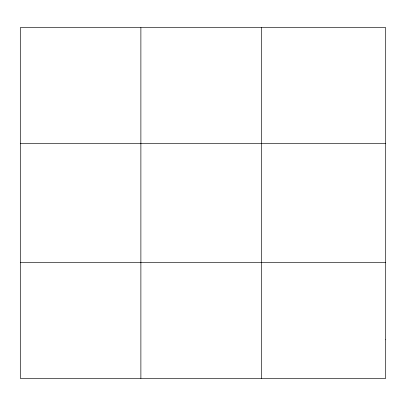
<?xml version="1.0" encoding="UTF-8"?>
<svg xmlns="http://www.w3.org/2000/svg" width="406" height="406" viewBox="0 0 406 406"><rect width="100%" height="100%" fill="white"/><g stroke="black" fill="none" stroke-linecap="round" stroke-linejoin="round"><path stroke-width="0.61" d="M140.882 378.356L140.882 27.644M261.464 378.356L261.464 27.644M20.3 143.379L385.7 143.379M20.3 262.621L385.7 262.621M385.7 339.776L385.7 378.356L20.3 378.356L20.3 27.644L385.7 27.644L385.7 339.776"/></g></svg>
